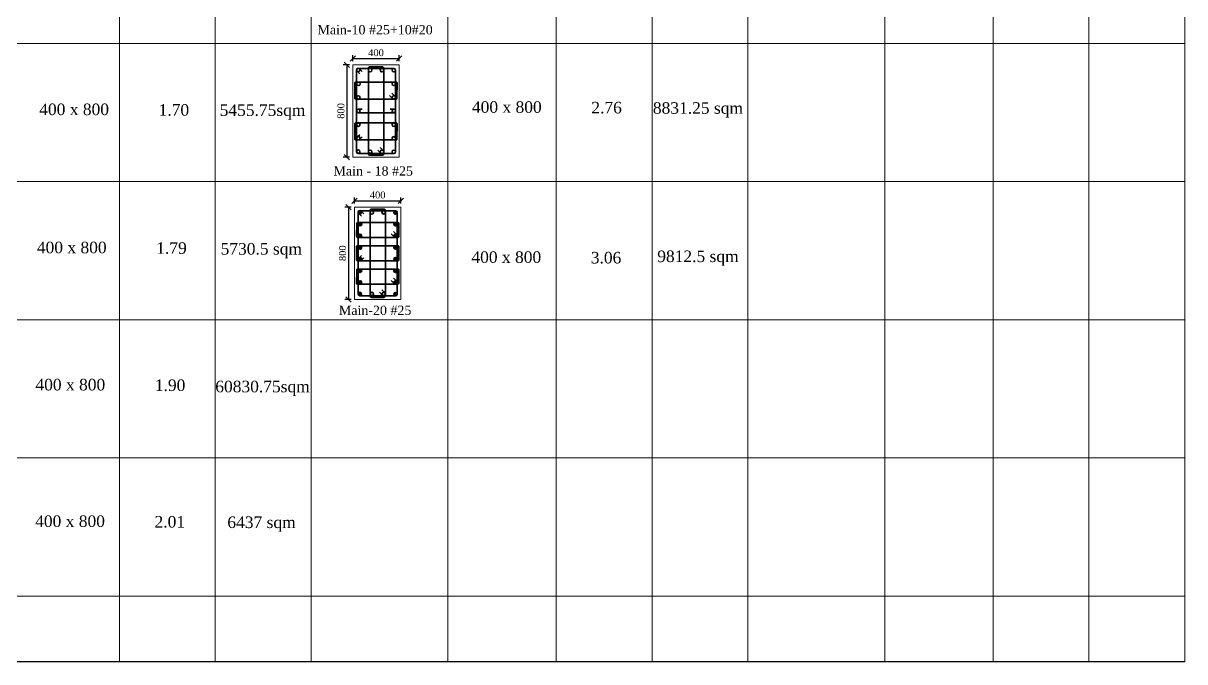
# Model space of a CAD drawing. Header units: millimetres. Extents: x -111267 to 10003021, y -40114 to 2142304.
# Drawn here: x 4447556 to 4497836, y 2083390 to 2111022 of the extents above; entities that cross this region are included whole.
import ezdxf

# ---------------------------------------------------------------- set-up
doc = ezdxf.new("R2010")
doc.units = ezdxf.units.MM
doc.header["$PDMODE"] = 2
doc.linetypes.add('DASHED2', pattern=[0.375, 0.25, -0.125])
for name, color, linetype, lineweight in [('6.Dim', 8, 'Continuous', 9), ('object line', 23, 'Continuous', 13), ('reinmt', 241, 'Continuous', 40), ('S-Beam', 4, 'DASHED2', 15), ('S-Dim', 8, 'Continuous', 5)]:
    doc.layers.add(name, color=color, linetype=linetype, lineweight=lineweight)
doc.layers.add('9.Title', color=7, linetype='Continuous')
doc.styles.add('DRIQsmall', font='times.ttf', dxfattribs={"height": 0.2})
doc.styles.add('Times new roman', font='times.ttf', dxfattribs={"height": 300})
doc.dimstyles.new('Scale 20', dxfattribs={"dimscale": 0, "dimtxt": 250, "dimasz": 230, "dimexe": 150, "dimexo": 150, "dimgap": 100, "dimtad": 1, "dimtoh": 1, "dimdec": 0, "dimlfac": 0.2, "dimzin": 0, "dimdsep": 46, "dimtxsty": 'Times new roman', "dimblk": 'OBLIQUE', "dimcen": 0.09, "dimclrd": 256, "dimclrt": 3, "dimadec": 0, "dimazin": 0, "dimtfac": 1, "dimtdec": 0, "dimtofl": 0, "dimtmove": 0, "dimatfit": 3, "dimfxl": 150, "dimfxlon": 1, "dimtolj": 1, "dimtzin": 0, "dimarcsym": 0})

# ---------------------------------------------------------------- blocks, each defined once
blk = doc.blocks.new('_Oblique')
at = {"color": 0, "linetype": 'ByBlock', "lineweight": -2}
blk.add_line((-0.5, -0.5), (0.5, 0.5), dxfattribs=at)
blk = doc.blocks.new('*D758')
at = {"layer": 'Defpoints', "color": 0, "ltscale": 6, "transparency": 16777216}
for p in [(4461827, 2109226), (4461560, 2105226), (4461827, 2105226)]:
    blk.add_point(p, dxfattribs=at)
at = {"layer": 'S-Dim', "color": 0, "lineweight": -2, "ltscale": 6, "transparency": 16777216}
for p, q in [((4461677, 2109226), (4461410, 2109226)), ((4461677, 2105226), (4461410, 2105226))]:
    blk.add_line(p, q, dxfattribs=at)
at = {"layer": 'S-Dim', "lineweight": -2, "ltscale": 6, "transparency": 16777216}
blk.add_line((4461560, 2109226), (4461560, 2105226), dxfattribs=at)
at = {"layer": 'S-Dim', "lineweight": -2, "ltscale": 6, "transparency": 16777216, "xscale": 230, "yscale": 230, "zscale": 230}
for p, rotation in [((4461560, 2109226), 90), ((4461560, 2105226), 270)]:
    blk.add_blockref('_Oblique', p, dxfattribs=dict(at, rotation=rotation))
at = {"layer": 'S-Dim', "color": 3, "ltscale": 6, "transparency": 16777216, "insert": (4461307, 2107226), "char_height": 300, "attachment_point": 5, "rotation": 90, "style": 'Times new roman'}
blk.add_mtext('\\A1;800', dxfattribs=at)
blk = doc.blocks.new('*D759')
at = {"layer": 'Defpoints', "color": 0, "ltscale": 6, "transparency": 16777216}
for p in [(4463827, 2109493), (4461827, 2109226), (4463827, 2109226)]:
    blk.add_point(p, dxfattribs=at)
at = {"layer": 'S-Dim', "color": 0, "lineweight": -2, "ltscale": 6, "transparency": 16777216}
for p, q in [((4461827, 2109376), (4461827, 2109643)), ((4463827, 2109376), (4463827, 2109643))]:
    blk.add_line(p, q, dxfattribs=at)
at = {"layer": 'S-Dim', "lineweight": -2, "ltscale": 6, "transparency": 16777216}
blk.add_line((4461827, 2109493), (4463827, 2109493), dxfattribs=at)
at = {"layer": 'S-Dim', "lineweight": -2, "ltscale": 6, "transparency": 16777216, "xscale": 230, "yscale": 230, "zscale": 230, "rotation": 180}
blk.add_blockref('_Oblique', (4461827, 2109493), dxfattribs=at)
at = {"layer": 'S-Dim', "lineweight": -2, "ltscale": 6, "transparency": 16777216, "xscale": 230, "yscale": 230, "zscale": 230}
blk.add_blockref('_Oblique', (4463827, 2109493), dxfattribs=at)
at = {"layer": 'S-Dim', "color": 3, "ltscale": 6, "transparency": 16777216, "insert": (4462827, 2109745), "char_height": 300, "attachment_point": 5, "style": 'Times new roman'}
blk.add_mtext('\\A1;400', dxfattribs=at)
blk = doc.blocks.new('*D770')
at = {"layer": 'Defpoints', "color": 0, "ltscale": 6, "transparency": 16777216}
for p in [(4461899, 2103069), (4461632, 2099069), (4461899, 2099069)]:
    blk.add_point(p, dxfattribs=at)
at = {"layer": 'S-Dim', "color": 0, "lineweight": -2, "ltscale": 6, "transparency": 16777216}
for p, q in [((4461749, 2103069), (4461482, 2103069)), ((4461749, 2099069), (4461482, 2099069))]:
    blk.add_line(p, q, dxfattribs=at)
at = {"layer": 'S-Dim', "lineweight": -2, "ltscale": 6, "transparency": 16777216}
blk.add_line((4461632, 2103069), (4461632, 2099069), dxfattribs=at)
at = {"layer": 'S-Dim', "lineweight": -2, "ltscale": 6, "transparency": 16777216, "xscale": 230, "yscale": 230, "zscale": 230}
for p, rotation in [((4461632, 2103069), 90), ((4461632, 2099069), 270)]:
    blk.add_blockref('_Oblique', p, dxfattribs=dict(at, rotation=rotation))
at = {"layer": 'S-Dim', "color": 3, "ltscale": 6, "transparency": 16777216, "insert": (4461380, 2101069), "char_height": 300, "attachment_point": 5, "rotation": 90, "style": 'Times new roman'}
blk.add_mtext('\\A1;800', dxfattribs=at)
blk = doc.blocks.new('*D771')
at = {"layer": 'Defpoints', "color": 0, "ltscale": 6, "transparency": 16777216}
for p in [(4463899, 2103335), (4461899, 2103069), (4463899, 2103069)]:
    blk.add_point(p, dxfattribs=at)
at = {"layer": 'S-Dim', "color": 0, "lineweight": -2, "ltscale": 6, "transparency": 16777216}
for p, q in [((4461899, 2103219), (4461899, 2103485)), ((4463899, 2103219), (4463899, 2103485))]:
    blk.add_line(p, q, dxfattribs=at)
at = {"layer": 'S-Dim', "lineweight": -2, "ltscale": 6, "transparency": 16777216}
blk.add_line((4461899, 2103335), (4463899, 2103335), dxfattribs=at)
at = {"layer": 'S-Dim', "lineweight": -2, "ltscale": 6, "transparency": 16777216, "xscale": 230, "yscale": 230, "zscale": 230, "rotation": 180}
blk.add_blockref('_Oblique', (4461899, 2103335), dxfattribs=at)
at = {"layer": 'S-Dim', "lineweight": -2, "ltscale": 6, "transparency": 16777216, "xscale": 230, "yscale": 230, "zscale": 230}
blk.add_blockref('_Oblique', (4463899, 2103335), dxfattribs=at)
at = {"layer": 'S-Dim', "color": 3, "ltscale": 6, "transparency": 16777216, "insert": (4462899, 2103588), "char_height": 300, "attachment_point": 5, "style": 'Times new roman'}
blk.add_mtext('\\A1;400', dxfattribs=at)

msp = doc.modelspace()

# ---------------------------------------------------------------- hatches: boundary and pattern name
at = {"layer": '6.Dim', "linetype": 'Continuous'}
h = msp.add_hatch(color=8, dxfattribs=at)
h.dxf.hatch_style = 1
edge = h.paths.add_edge_path()
edge.add_arc((4462128.2, 2102839.2), 75.5, 0, 360)
h = msp.add_hatch(color=8, dxfattribs=at)
h.dxf.hatch_style = 1
edge = h.paths.add_edge_path()
edge.add_arc((4462644.1, 2099303.1), 75.5, 0, 360)
edge = h.paths.add_edge_path()
edge.add_arc((4463157.3, 2099301.3), 75.5, 0, 360)
edge = h.paths.add_edge_path()
edge.add_arc((4463157.3, 2102835.9), 75.5, 0, 360)
edge = h.paths.add_edge_path()
edge.add_arc((4462644.1, 2102834.1), 75.5, 0, 360)
h = msp.add_hatch(color=8, dxfattribs=at)
h.dxf.hatch_style = 1
edge = h.paths.add_edge_path()
edge.add_arc((4463666.8, 2102832.5), 75.5, 0, 360)
h = msp.add_hatch(color=8, dxfattribs=at)
h.dxf.hatch_style = 1
edge = h.paths.add_edge_path()
edge.add_arc((4462139.6, 2102327.6), 75.5, 0, 360)
h = msp.add_hatch(color=8, dxfattribs=at)
h.dxf.hatch_style = 1
edge = h.paths.add_edge_path()
edge.add_arc((4463667.2, 2102327.6), 75.5, 0, 360)
h = msp.add_hatch(color=8, dxfattribs=at)
h.dxf.hatch_style = 1
edge = h.paths.add_edge_path()
edge.add_arc((4462133.3, 2101825.1), 75.5, 0, 360)
h = msp.add_hatch(color=8, dxfattribs=at)
h.dxf.hatch_style = 1
edge = h.paths.add_edge_path()
edge.add_arc((4463667.4, 2101825.1), 75.5, 0, 360)
h = msp.add_hatch(color=8, dxfattribs=at)
h.dxf.hatch_style = 1
edge = h.paths.add_edge_path()
edge.add_arc((4462133.8, 2101317.7), 75.5, 0, 360)
h = msp.add_hatch(color=8, dxfattribs=at)
h.dxf.hatch_style = 1
edge = h.paths.add_edge_path()
edge.add_arc((4463667.9, 2101317.7), 75.5, 0, 360)
h = msp.add_hatch(color=8, dxfattribs=at)
h.dxf.hatch_style = 1
edge = h.paths.add_edge_path()
edge.add_arc((4462140.7, 2100812.8), 75.5, 0, 360)
h = msp.add_hatch(color=8, dxfattribs=at)
h.dxf.hatch_style = 1
edge = h.paths.add_edge_path()
edge.add_arc((4463668.3, 2100812.8), 75.5, 0, 360)
h = msp.add_hatch(color=8, dxfattribs=at)
h.dxf.hatch_style = 1
edge = h.paths.add_edge_path()
edge.add_arc((4462134.4, 2100310.3), 75.5, 0, 360)
h = msp.add_hatch(color=8, dxfattribs=at)
h.dxf.hatch_style = 1
edge = h.paths.add_edge_path()
edge.add_arc((4463668.4, 2100310.3), 75.5, 0, 360)
h = msp.add_hatch(color=8, dxfattribs=at)
h.dxf.hatch_style = 1
edge = h.paths.add_edge_path()
edge.add_arc((4462134.9, 2099802.9), 75.5, 0, 360)
h = msp.add_hatch(color=8, dxfattribs=at)
h.dxf.hatch_style = 1
edge = h.paths.add_edge_path()
edge.add_arc((4463669, 2099802.9), 75.5, 0, 360)
h = msp.add_hatch(color=8, dxfattribs=at)
h.dxf.hatch_style = 1
edge = h.paths.add_edge_path()
edge.add_arc((4462129.9, 2099303.3), 75.5, 0, 360)
h = msp.add_hatch(color=8, dxfattribs=at)
h.dxf.hatch_style = 1
edge = h.paths.add_edge_path()
edge.add_arc((4463669.3, 2099298), 75.5, 0, 360)

# ---------------------------------------------------------------- linework, layer by layer
at = {"layer": '9.Title'}
msp.add_line((4497836.1, 2083390.1, -198769.9), (4403280.1, 2083390.1, -198769.9), dxfattribs=at)
at = {"layer": 'object line'}
for points in [[(4461826.6, 2109226), (4463826.6, 2109226), (4463826.6, 2105226), (4461826.6, 2105226)], [(4461898.8, 2103068.6), (4463898.8, 2103068.6), (4463898.8, 2099068.6), (4461898.8, 2099068.6)]]:
    msp.add_lwpolyline(points, close=True, dxfattribs=at)
at = {"layer": 'reinmt', "linetype": 'Continuous', "lineweight": 35}
for p, q in [((4461984.7, 2105455.4), (4461984.7, 2108996.6)), ((4462043.3, 2108920.3), (4462131.4, 2108834)), ((4462056.1, 2109068), (4463597.2, 2109068)), ((4462134.5, 2109013.5), (4462222.9, 2108930.4)), ((4462496.5, 2109076.8), (4462496.7, 2105375.2)), ((4462556.5, 2109136.8), (4463100.2, 2109136.8)), ((4463159, 2105375.2), (4463160.2, 2109076.8)), ((4463668.6, 2108996.6), (4463668.6, 2105455.4)), ((4461910.3, 2107776.5), (4461913.1, 2108436.4)), ((4461953.1, 2108476.2), (4463695.6, 2108476.2)), ((4463735.6, 2108436), (4463732.9, 2107776.2)), ((4463410.5, 2107888.3), (4463535.2, 2107766.3)), ((4463514.4, 2107998.5), (4463640, 2107872.8)), ((4461950.3, 2107736.4), (4463692.9, 2107736.4)), ((4462227.2, 2107298.1), (4462067.3, 2107298.2)), ((4463592.5, 2107298.1), (4463441.3, 2107298.1)), ((4462061.3, 2107147.5), (4463597.6, 2107147.2)), ((4461911.5, 2106009.3), (4461914.3, 2106669.1)), ((4461954.3, 2106708.9), (4463696.9, 2106708.9)), ((4463736.9, 2106668.7), (4463734.1, 2106008.9)), ((4461951.5, 2105969.1), (4463694.1, 2105969.1)), ((4462122.9, 2106198.1), (4462034.5, 2106115.1)), ((4462222.6, 2106101.4), (4462134.4, 2106015.2)), ((4463597.2, 2105384), (4462056.1, 2105384)), ((4463099, 2105315.2), (4462556.7, 2105315.2)), ((4462900.1, 2105535.3), (4463024.8, 2105413.3)), ((4463004, 2105645.5), (4463129.6, 2105519.8)), ((4462056.8, 2099298), (4462056.8, 2102839.2)), ((4462115.4, 2102762.8), (4462203.6, 2102676.6)), ((4462128.2, 2102910.5), (4463669.3, 2102910.5)), ((4462206.7, 2102856), (4462295, 2102773)), ((4462568.6, 2102919.4), (4462568.8, 2099217.8)), ((4462628.6, 2102979.4), (4463172.3, 2102979.4)), ((4463231.1, 2099217.7), (4463232.3, 2102919.4)), ((4463740.7, 2102839.2), (4463740.7, 2099298)), ((4461988.1, 2101789.9), (4461990.9, 2102352.9)), ((4462040.9, 2102402.9), (4463766.4, 2102402.9)), ((4463816.4, 2102352.9), (4463813.6, 2101789.5)), ((4462028.1, 2101749.7), (4463773.6, 2101749.7)), ((4463482.4, 2101901.7), (4463607, 2101779.7)), ((4463586.3, 2102011.9), (4463711.8, 2101886.2)), ((4461986.4, 2100777.6), (4461989.3, 2101355.7)), ((4462029.3, 2101395.5), (4463774.8, 2101395.5)), ((4463814.8, 2101355.3), (4463811.9, 2100777.2)), ((4462026.4, 2100737.4), (4463771.9, 2100737.4)), ((4462200.8, 2100966.4), (4462112.4, 2100883.4)), ((4462300.5, 2100869.7), (4462212.3, 2100783.5)), ((4461986.7, 2099777.5), (4461989.5, 2100345.8)), ((4462029.5, 2100385.6), (4463775, 2100385.6)), ((4463815, 2100345.4), (4463812.2, 2099777.5)), ((4462036.7, 2099727.5), (4463762.2, 2099727.5)), ((4463483.6, 2099884.4), (4463608.3, 2099762.4)), ((4463587.5, 2099994.6), (4463713.1, 2099868.9)), ((4463669.3, 2099226.6), (4462128.2, 2099226.6)), ((4462972.3, 2099377.9), (4463097, 2099255.8)), ((4463076.2, 2099488.1), (4463201.7, 2099362.4)), ((4463171.1, 2099157.8), (4462628.8, 2099157.8))]:
    msp.add_line(p, q, dxfattribs=at)
for centre in [(4462056.1, 2108996.6), (4462572, 2108991.6), (4463085.1, 2108993.3), (4463594.7, 2108990), (4462067.5, 2108400.9), (4463595.1, 2108400.9), (4462061.4, 2107811.8), (4463595.5, 2107811.8), (4462061.9, 2107222.7), (4463596, 2107222.7), (4462062.3, 2106633.6), (4463596.4, 2106633.6), (4462062.8, 2106044.5), (4463596.9, 2106044.5), (4462057.8, 2105460.7), (4462572, 2105460.5), (4463085.1, 2105458.7), (4463597.2, 2105455.4), (4462128.2, 2102839.2), (4462644.1, 2102834.1), (4463157.3, 2102835.9), (4463666.8, 2102832.5), (4462139.6, 2102327.6), (4463667.2, 2102327.6), (4462133.3, 2101825.1), (4463667.4, 2101825.1), (4462133.8, 2101317.7), (4463667.9, 2101317.7), (4462140.7, 2100812.8), (4463668.3, 2100812.8), (4462134.4, 2100310.3), (4463668.4, 2100310.3), (4462134.9, 2099802.9), (4463669, 2099802.9), (4462129.9, 2099303.3), (4462644.1, 2099303.1), (4463157.3, 2099301.3), (4463669.3, 2099298)]:
    msp.add_circle(centre, 75.5, dxfattribs=at)
for centre, radius, start, end in [((4462056.1, 2108996.6), 71.4, 90, 180), ((4462556.5, 2109076.8), 60, 90, 180.00317), ((4463100.2, 2109076.8), 60, 359.98155, 90), ((4463597.2, 2108996.6), 71.4, 360, 90), ((4461953.1, 2108436.2), 40, 90, 179.75852), ((4463695.6, 2108436.2), 40, 359.75852, 90), ((4461950.3, 2107776.4), 40, 179.75852, 270), ((4463692.9, 2107776.4), 40, 270, 359.75852), ((4461954.3, 2106668.9), 40, 90, 179.75852), ((4463696.9, 2106668.9), 40, 359.75852, 90), ((4461951.5, 2106009.1), 40, 179.75852, 270), ((4463694.1, 2106009.1), 40, 270, 359.75852), ((4462056.1, 2105455.4), 71.4, 180, 270), ((4462556.7, 2105375.2), 60, 180.00317, 270), ((4463099, 2105375.2), 60, 270, 359.98155), ((4463597.2, 2105455.4), 71.4, 270, 0), ((4462128.2, 2102839.2), 71.4, 90, 180), ((4462628.6, 2102919.4, 0), 60, 90, 180.00317), ((4463172.3, 2102919.4), 60, 359.98155, 90), ((4463669.3, 2102839.2), 71.4, 360, 90), ((4462040.7, 2102352.9), 50, 90, 180), ((4462040.9, 2102352.9), 50, 90, 180), ((4463766.4, 2102352.9), 50, 0, 90), ((4462028.1, 2101789.7), 40, 179.71371, 270), ((4463773.6, 2101789.7), 40, 270, 359.71371), ((4462029.3, 2101355.5), 40, 90, 179.71371), ((4463774.8, 2101355.5), 40, 359.71371, 90), ((4462026.4, 2100777.4), 40, 179.71371, 270), ((4463771.9, 2100777.4), 40, 270, 359.71371), ((4462029.5, 2100345.6), 40, 90, 179.71371), ((4463775, 2100345.6), 40, 359.71371, 90), ((4462036.7, 2099777.5), 50, 180, 270), ((4463762.2, 2099777.5), 50, 270, 0), ((4462128.2, 2099298), 71.4, 180, 270), ((4462628.8, 2099217.8), 60, 180.00317, 270), ((4463171.1, 2099217.8, 0), 60, 270, 359.98155), ((4463669.3, 2099298), 71.4, 270, 0)]:
    msp.add_arc(centre, radius, start, end, dxfattribs=at)
at = {"layer": 'S-Beam', "linetype": 'Continuous', "ltscale": 5}
for p, q in [((4460013.7, 2142303.8, -198769.9), (4460013.7, 2083390.1, -198769.9)), ((4478924.9, 2142303.8, -198769.9), (4478924.9, 2083390.1, -198769.9)), ((4497836.1, 2142303.8, -198769.9), (4497836.1, 2083390.1, -198769.9)), ((4451716.7, 2141303.8, -198769.9), (4451716.7, 2083390.1, -198769.9)), ((4455865.2, 2141303.8, -198769.9), (4455865.2, 2083390.1, -198769.9)), ((4465939.9, 2141303.8, -198769.9), (4465939.9, 2083390.1, -198769.9)), ((4470627.9, 2141303.8, -198769.9), (4470627.9, 2083390.1, -198769.9)), ((4474776.4, 2141303.8, -198769.9), (4474776.4, 2083390.1, -198769.9)), ((4484851.1, 2141303.8, -198769.9), (4484851.1, 2083390.1, -198769.9)), ((4489539.1, 2141303.8, -198769.9), (4489539.1, 2083390.1, -198769.9)), ((4493687.6, 2141303.8, -198769.9), (4493687.6, 2083390.1, -198769.9)), ((4403280.1, 2110149.5, -5345.6), (4497836.1, 2110149.5, -228993)), ((4403280.1, 2104169.5, -5345.6), (4497836.1, 2104169.5, -228993)), ((4403280.1, 2098189.5, -5345.6), (4497836.1, 2098189.5, -228993)), ((4403280.1, 2092209.5, -5345.6), (4497836.1, 2092209.5, -228993)), ((4403280.1, 2086229.5, -5345.6), (4497836.1, 2086229.5, -228993))]:
    msp.add_line(p, q, dxfattribs=at)

# ---------------------------------------------------------------- texts
at = {"color": 0, "linetype": 'Continuous', "char_height": 400, "attachment_point": 5, "style": 'Times new roman'}
for s, insert, width in [('Main-10 #25+10#20', (4462786.2, 2110737.9), 5438.295), ('Main - 18 #25 ', (4462706.7, 2104627.6), 3405.581), ('Main-20 #25', (4462788.9, 2098595.4), 3405.581)]:
    msp.add_mtext(s, dxfattribs=dict(at, insert=insert, width=width))
at = {"layer": '9.Title', "linetype": 'Continuous', "lineweight": 9, "ltscale": 0.5, "char_height": 500, "width": 8540.737, "attachment_point": 5, "style": 'DRIQsmall'}
for s, insert in [('400 x 800', (4449758.8, 2107291.1, 198769.9)), ('1.70', (4454077.3, 2107264.7, 198769.9)), ('5455.75sqm', (4457915.3, 2107178.9)), ('400 x 800', (4468489.6, 2107391.4)), ('2.76', (4472808.1, 2107365)), ('8831.25 sqm', (4476762.4, 2107273.1, -198769.9)), ('400 x 800', (4449655.9, 2101314.6, 198769.9)), ('1.79', (4453974.4, 2101288.2, 198769.9)), ('5730.5 sqm', (4457861.3, 2101178.4)), ('400 x 800', (4468467, 2100898.2)), ('3.06', (4472785.5, 2100871.9)), ('9812.5 sqm', (4476762.4, 2100855.1, -198769.9)), ('400 x 800', (4449594.9, 2095378.1, 198769.9)), ('1.90', (4453913.3, 2095351.8, 198769.9)), ('60830.75sqm', (4457915.3, 2095219.5)), ('400 x 800', (4449582.9, 2089469.2)), ('2.01', (4453901.3, 2089442.9)), ('6437 sqm', (4457870.9, 2089345.1, -198769.9))]:
    msp.add_mtext(s, dxfattribs=dict(at, insert=insert))

# ---------------------------------------------------------------- dimensions: what is measured, and where the dimension line sits
at = {"layer": 'S-Dim', "ltscale": 6}
for base, p1, p2, picture, middle in [((4463826.6, 2109492.7), (4461826.6, 2109226), (4463826.6, 2109226), '*D759', (4462826.6, 2109745.3)), ((4463898.8, 2103335.3), (4461898.8, 2103068.6), (4463898.8, 2103068.6), '*D771', (4462898.8, 2103587.9))]:
    dim = msp.add_linear_dim(base=base, p1=p1, p2=p2, dimstyle='Scale 20', override={"dimscale": 1}, dxfattribs=at)
    dim.commit()
    dim.dimension.update_dxf_attribs({"geometry": picture, "text_midpoint": middle})
for base, p1, p2, picture, middle in [((4461560, 2105226), (4461826.6, 2109226), (4461826.6, 2105226), '*D758', (4461307.4, 2107226)), ((4461632.1, 2099068.6), (4461898.8, 2103068.6), (4461898.8, 2099068.6), '*D770', (4461379.5, 2101068.6))]:
    dim = msp.add_linear_dim(base=base, p1=p1, p2=p2, angle=90, dimstyle='Scale 20', override={"dimscale": 1}, dxfattribs=at)
    dim.commit()
    dim.dimension.update_dxf_attribs({"geometry": picture, "text_midpoint": middle})

doc.saveas('drawing.dxf')
